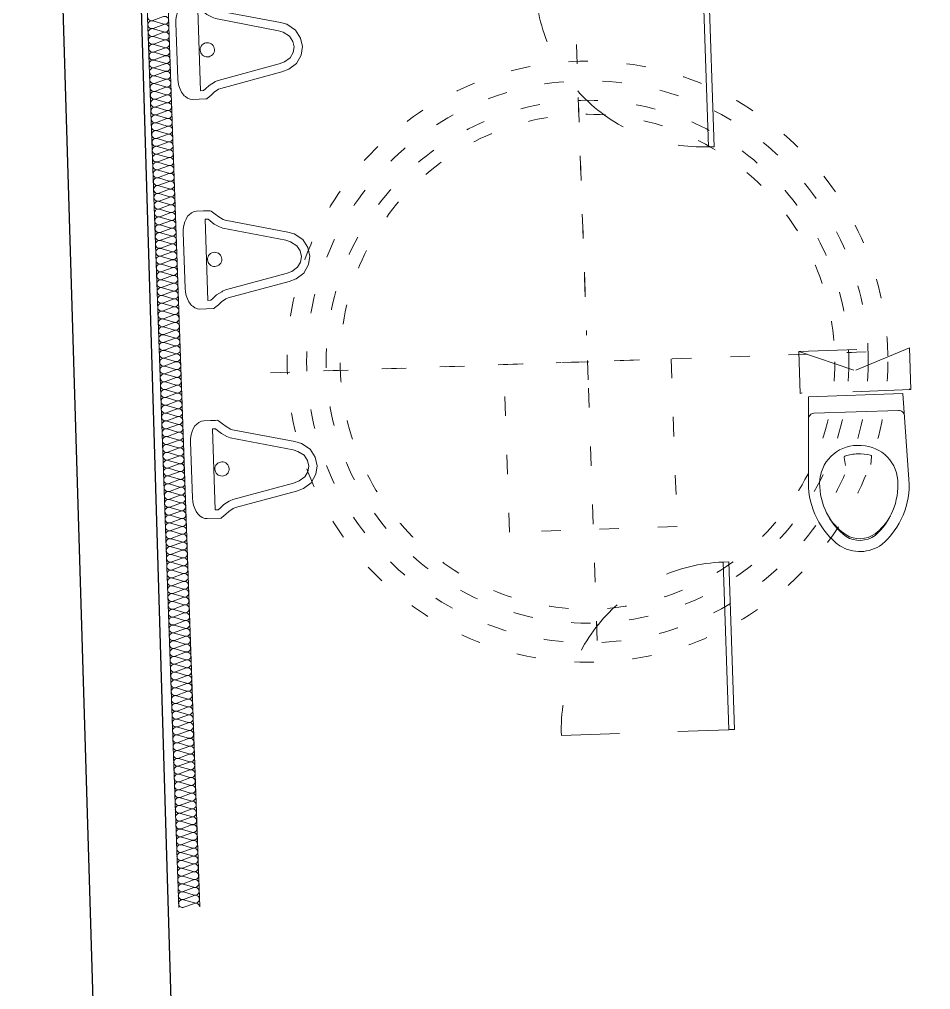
# Model space of a CAD drawing. Header units: millimetres. Extents: x 3476 to 38328, y 1439 to 26921.
# Drawn here: x 13358.9 to 13685, y 23173.6 to 23520.6 of the extents above; entities that cross this region are included whole.
import ezdxf

# ---------------------------------------------------------------- set-up
doc = ezdxf.new("R2010")
doc.units = ezdxf.units.MM
doc.header["$LTSCALE"] = 100
doc.header["$MEASUREMENT"] = 0
for name, pattern in [('STYLE_01', [0.41664, 0.20828, -0.20836]), ('STYLE_03', [1.25, 1.04164, -0.20836]), ('STYLE_05', [0.20828, 0.069425, -0.138855])]:
    doc.linetypes.add(name, pattern=pattern)
doc.layers.add('--W-GROEN-ZA', color=1, linetype='CONTINUOUS')
doc.layers.add('L-GEBOUWEN', color=7, linetype='CONTINUOUS')
for name, color, linetype, lineweight in [('Geen', 7, 'CONTINUOUS', 15), ('Isolatie', 173, 'CONTINUOUS', 5), ('regenwatertank', 7, 'STYLE_03', 5), ('Sanitair', 7, 'STYLE_03', 5), ('sanitaire wandjes', 7, 'CONTINUOUS', 5), ('VORM vloeren', 8, 'CONTINUOUS', 5)]:
    doc.layers.add(name, color=color, linetype=linetype, lineweight=lineweight)

# ---------------------------------------------------------------- blocks, each defined once
blk = doc.blocks.new('Groep-1')
at = {"color": 7, "linetype": 'STYLE_01', "lineweight": 15}
blk.add_wipeout([(216.25, -175.68), (231.25, -175.68), (231.25, -215.32), (216.25, -215.32)], dxfattribs=at).dxf.layer = 'Sanitair'
at = {"layer": 'Sanitair', "color": 7, "linetype": 'STYLE_01', "lineweight": 15}
for p, q in [((231.25, -215.32), (216.25, -175.68)), ((231.25, -175.68), (216.25, -215.32))]:
    blk.add_line(p, q, dxfattribs=at)
blk.add_lwpolyline([(216.25, -175.68), (231.25, -175.68), (231.25, -215.32), (216.25, -215.32)], close=True, dxfattribs=at)
blk = doc.blocks.new('WC 11 36_56_34 (2D)')
at = {"layer": 'Geen', "color": 251, "linetype": 'Continuous', "lineweight": 9, "flags": 128}
for points in [[(-18, -30.83), (-16.86, 0), (16.86, 0), (18, -30.83, -0.235665), (7.54, -53.72, -0.301858), (-7.54, -53.72, -0.235664)], [(5.18, -50.49, -0.291782), (-5.18, -50.49), (-5.18, -50.49, -0.233464), (-13.99, -30.98, -0.412461), (0, -18.04, -0.412454), (13.99, -30.98), (13.99, -30.98, -0.233463), (5.18, -50.49), (5.18, -50.49)]]:
    blk.add_lwpolyline(points, format="xyb", close=True, dxfattribs=at)
for points in [[(17.15, -7.93, 0.194118), (16.54, -6.56, 0.194118), (15.15, -6), (-15.15, -6, 0.194102), (-16.54, -6.56, 0.194105), (-17.15, -7.93, 0.194105)], [(-4.5, -25.03), (-4.93, -22.23, -0.182506), (-4.86, -21.89, -0.182533), (-4.58, -21.68, -0.069795), (0, -21.04, -0.069793), (4.58, -21.68, -0.182535), (4.86, -21.89, -0.182534), (4.93, -22.23), (4.5, -25.03)], [(10.9, -43.64, -0.098157), (5.18, -49.89), (5.18, -49.89, -0.291782), (-5.18, -49.89), (-5.18, -49.89, -0.097137), (-10.85, -43.74, -0.097137)]]:
    blk.add_lwpolyline(points, format="xyb", dxfattribs=at)
blk = doc.blocks.new('Groep-2')
at = {"layer": 'Sanitair', "color": 7}
blk.add_blockref('Groep-1', (0, 0), dxfattribs=at)
at = {"layer": 'sanitaire wandjes', "color": 7, "rotation": -90}
blk.add_blockref('WC 11 36_56_34 (2D)', (215, -195.5), dxfattribs=at)
blk = doc.blocks.new('Groep-53')
at = {"layer": 'Isolatie', "linetype": 'Continuous', "lineweight": 5}
for p, q in [((40.25, 53), (848.87, 53)), ((40.25, 45.5), (848.87, 45.5))]:
    blk.add_line(p, q, dxfattribs=at)
at = {"layer": 'Isolatie', "linetype": 'Continuous', "lineweight": 5, "flags": 128}
for points in [[(40.25, 51.59), (40.25, 51.6, -0.414214), (41.65, 53, -0.511465), (42.99, 51.15), (41.72, 47.35, 0.511465), (43.06, 45.5, 0.511465), (44.39, 47.35), (43.13, 51.15, -0.511465), (44.46, 53, -0.511465), (45.8, 51.15), (44.53, 47.35, 0.511465), (45.87, 45.5, 0.511465), (47.2, 47.35), (45.94, 51.15, -0.511465), (47.27, 53, -0.511465), (48.6, 51.15), (47.34, 47.35, 0.511465), (48.67, 45.5, 0.511465), (50.01, 47.35), (48.75, 51.15, -0.511465), (50.08, 53, -0.511465), (51.41, 51.15), (50.15, 47.35, 0.511465), (51.48, 45.5, 0.511465), (52.82, 47.35), (51.55, 51.15, -0.511465), (52.89, 53, -0.511465), (54.22, 51.15), (52.96, 47.35, 0.511465), (54.29, 45.5, 0.511465), (55.62, 47.35), (54.36, 51.15, -0.511465), (55.69, 53, -0.511465), (57.03, 51.15), (55.77, 47.35, 0.511465), (57.1, 45.5, 0.511465), (58.43, 47.35), (57.17, 51.15, -0.511465), (58.5, 53, -0.511465), (59.84, 51.15), (58.57, 47.35, 0.511465), (59.91, 45.5, 0.511465), (61.24, 47.35), (59.98, 51.15, -0.511465), (61.31, 53, -0.511465), (62.64, 51.15), (61.38, 47.35, 0.511465), (62.72, 45.5, 0.511465), (64.05, 47.35), (62.79, 51.15, -0.511465), (64.12, 53, -0.511465), (65.45, 51.15), (64.19, 47.35, 0.511465), (65.52, 45.5, 0.511465), (66.86, 47.35), (65.59, 51.15, -0.511465), (66.93, 53, -0.511465), (68.26, 51.15), (67, 47.35, 0.511465), (68.33, 45.5, 0.511465), (69.66, 47.35), (68.4, 51.15, -0.511465), (69.74, 53, -0.511465), (71.07, 51.15), (69.81, 47.35, 0.511465), (71.14, 45.5, 0.511465), (72.47, 47.35), (71.21, 51.15, -0.511465), (72.54, 53, -0.511465), (73.88, 51.15), (72.61, 47.35, 0.511465), (73.95, 45.5, 0.511465), (75.28, 47.35), (74.02, 51.15, -0.511465), (75.35, 53, -0.511465), (76.69, 51.15), (75.42, 47.35, 0.511465), (76.76, 45.5, 0.511465), (78.09, 47.35), (76.83, 51.15, -0.511465), (78.16, 53, -0.511465), (79.49, 51.15), (78.23, 47.35, 0.511465), (79.56, 45.5, 0.511465), (80.9, 47.35), (79.63, 51.15, -0.511465), (80.97, 53, -0.511465), (82.3, 51.15), (81.04, 47.35, 0.511465), (82.37, 45.5, 0.511465), (83.71, 47.35), (82.44, 51.15, -0.511465), (83.78, 53, -0.511465), (85.11, 51.15), (83.85, 47.35, 0.511465), (85.18, 45.5, 0.511465), (86.51, 47.35), (85.25, 51.15, -0.511465), (86.58, 53, -0.511465), (87.92, 51.15), (86.66, 47.35, 0.511465), (87.99, 45.5, 0.511465), (89.32, 47.35), (88.06, 51.15, -0.511465), (89.39, 53, -0.511465), (90.73, 51.15), (89.46, 47.35, 0.511465), (90.8, 45.5, 0.511465)], [(90.8, 45.5, 0.511465), (92.13, 47.35), (90.87, 51.15, -0.511465), (92.2, 53, -0.511465), (93.53, 51.15), (92.27, 47.35, 0.511465), (93.61, 45.5, 0.511465), (94.94, 47.35), (93.68, 51.15, -0.511465), (95.01, 53, -0.511465), (96.34, 51.15), (95.08, 47.35, 0.511465), (96.41, 45.5, 0.511465), (97.75, 47.35), (96.48, 51.15, -0.511465), (97.82, 53, -0.511465), (99.15, 51.15), (97.89, 47.35, 0.511465), (99.22, 45.5, 0.511465), (100.55, 47.35), (99.29, 51.15, -0.511465), (100.63, 53, -0.511465), (101.96, 51.15), (100.7, 47.35, 0.511465), (102.03, 45.5, 0.511465), (103.36, 47.35), (102.1, 51.15, -0.511465), (103.43, 53, -0.511465), (104.77, 51.15), (103.5, 47.35, 0.511465), (104.84, 45.5, 0.511465), (106.17, 47.35), (104.91, 51.15, -0.511465), (106.24, 53, -0.511465), (107.58, 51.15), (106.31, 47.35, 0.511465), (107.65, 45.5, 0.511465), (108.98, 47.35), (107.72, 51.15, -0.511465), (109.05, 53, -0.511465), (110.38, 51.15), (109.12, 47.35, 0.511465), (110.45, 45.5, 0.511465), (111.79, 47.35), (110.52, 51.15, -0.511465), (111.86, 53, -0.511465), (113.19, 51.15), (111.93, 47.35, 0.511465), (113.26, 45.5, 0.511465), (114.6, 47.35), (113.33, 51.15, -0.511465), (114.67, 53, -0.511465), (116, 51.15), (114.74, 47.35, 0.511465), (116.07, 45.5, 0.511465), (117.4, 47.35), (116.14, 51.15, -0.511465), (117.47, 53, -0.511465), (118.81, 51.15), (117.55, 47.35, 0.511465), (118.88, 45.5, 0.511465), (120.21, 47.35), (118.95, 51.15, -0.511465), (120.28, 53, -0.511465), (121.62, 51.15), (120.35, 47.35, 0.511465), (121.69, 45.5, 0.511465), (123.02, 47.35), (121.76, 51.15, -0.511465), (123.09, 53, -0.511465), (124.42, 51.15), (123.16, 47.35, 0.511465), (124.49, 45.5, 0.511465), (125.83, 47.35), (124.57, 51.15, -0.511465), (125.9, 53, -0.511465), (127.23, 51.15), (125.97, 47.35, 0.511465), (127.3, 45.5, 0.511465), (128.64, 47.35), (127.37, 51.15, -0.511465), (128.71, 53, -0.511465), (130.04, 51.15), (128.78, 47.35, 0.511465), (130.11, 45.5, 0.511465), (131.44, 47.35), (130.18, 51.15, -0.511465), (131.52, 53, -0.511465), (132.85, 51.15), (131.59, 47.35, 0.511465), (132.92, 45.5, 0.511465), (134.25, 47.35), (132.99, 51.15, -0.511465), (134.32, 53, -0.511465), (135.66, 51.15), (134.39, 47.35, 0.511465), (135.73, 45.5, 0.511465), (137.06, 47.35), (135.8, 51.15, -0.511465), (137.13, 53, -0.511465), (138.46, 51.15), (137.2, 47.35, 0.511465), (138.54, 45.5, 0.511465), (139.87, 47.35), (138.61, 51.15, -0.511465), (139.94, 53, -0.511465), (141.27, 51.15), (140.01, 47.35, 0.511465), (141.34, 45.5, 0.511465)], [(141.34, 45.5, 0.511465), (142.68, 47.35), (141.41, 51.15, -0.511465), (142.75, 53, -0.511465), (144.08, 51.15), (142.82, 47.35, 0.511465), (144.15, 45.5, 0.511465), (145.49, 47.35), (144.22, 51.15, -0.511465), (145.56, 53, -0.511465), (146.89, 51.15), (145.63, 47.35, 0.511465), (146.96, 45.5, 0.511465), (148.29, 47.35), (147.03, 51.15, -0.511465), (148.36, 53, -0.511465), (149.7, 51.15), (148.43, 47.35, 0.511465), (149.77, 45.5, 0.511465), (151.1, 47.35), (149.84, 51.15, -0.511465), (151.17, 53, -0.511465), (152.51, 51.15), (151.24, 47.35, 0.511465), (152.58, 45.5, 0.511465), (153.91, 47.35), (152.65, 51.15, -0.511465), (153.98, 53, -0.511465), (155.31, 51.15), (154.05, 47.35, 0.511465), (155.38, 45.5, 0.511465), (156.72, 47.35), (155.46, 51.15, -0.511465), (156.79, 53, -0.511465), (158.12, 51.15), (156.86, 47.35, 0.511465), (158.19, 45.5, 0.511465), (159.53, 47.35), (158.26, 51.15, -0.511465), (159.6, 53, -0.511465), (160.93, 51.15), (159.67, 47.35, 0.511465), (161, 45.5, 0.511465), (162.33, 47.35), (161.07, 51.15, -0.511465), (162.4, 53, -0.511465), (163.74, 51.15), (162.48, 47.35, 0.511465), (163.81, 45.5, 0.511465), (165.14, 47.35), (163.88, 51.15, -0.511465), (165.21, 53, -0.511465), (166.55, 51.15), (165.28, 47.35, 0.511465), (166.62, 45.5, 0.511465), (167.95, 47.35), (166.69, 51.15, -0.511465), (168.02, 53, -0.511465), (169.35, 51.15), (168.09, 47.35, 0.511465), (169.43, 45.5, 0.511465), (170.76, 47.35), (169.5, 51.15, -0.511465), (170.83, 53, -0.511465), (172.16, 51.15), (170.9, 47.35, 0.511465), (172.23, 45.5, 0.511465), (173.57, 47.35), (172.3, 51.15, -0.511465), (173.64, 53, -0.511465), (174.97, 51.15), (173.71, 47.35, 0.511465), (175.04, 45.5, 0.511465), (176.37, 47.35), (175.11, 51.15, -0.511465), (176.45, 53, -0.511465), (177.78, 51.15), (176.52, 47.35, 0.511465), (177.85, 45.5, 0.511465), (179.18, 47.35), (177.92, 51.15, -0.511465), (179.25, 53, -0.511465), (180.59, 51.15), (179.32, 47.35, 0.511465), (180.66, 45.5, 0.511465), (181.99, 47.35), (180.73, 51.15, -0.511465), (182.06, 53, -0.511465), (183.4, 51.15), (182.13, 47.35, 0.511465), (183.47, 45.5, 0.511465), (184.8, 47.35), (183.54, 51.15, -0.511465), (184.87, 53, -0.511465), (186.2, 51.15), (184.94, 47.35, 0.511465), (186.27, 45.5, 0.511465), (187.61, 47.35), (186.35, 51.15, -0.511465), (187.68, 53, -0.511465), (189.01, 51.15), (187.75, 47.35, 0.511465), (189.08, 45.5, 0.511465), (190.42, 47.35), (189.15, 51.15, -0.511465), (190.49, 53, -0.511465), (191.82, 51.15), (190.56, 47.35, 0.511465), (191.89, 45.5, 0.511465)], [(191.89, 45.5, 0.511465), (193.22, 47.35), (191.96, 51.15, -0.511465), (193.29, 53, -0.511465), (194.63, 51.15), (193.37, 47.35, 0.511465), (194.7, 45.5, 0.511465), (196.03, 47.35), (194.77, 51.15, -0.511465), (196.1, 53, -0.511465), (197.44, 51.15), (196.17, 47.35, 0.511465), (197.51, 45.5, 0.511465), (198.84, 47.35), (197.58, 51.15, -0.511465), (198.91, 53, -0.511465), (200.24, 51.15), (198.98, 47.35, 0.511465), (200.32, 45.5, 0.511465), (201.65, 47.35), (200.39, 51.15, -0.511465), (201.72, 53, -0.511465), (203.05, 51.15), (201.79, 47.35, 0.511465), (203.12, 45.5, 0.511465), (204.46, 47.35), (203.19, 51.15, -0.511465), (204.53, 53, -0.511465), (205.86, 51.15), (204.6, 47.35, 0.511465), (205.93, 45.5, 0.511465), (207.26, 47.35), (206, 51.15, -0.511465), (207.34, 53, -0.511465), (208.67, 51.15), (207.41, 47.35, 0.511465), (208.74, 45.5, 0.511465), (210.07, 47.35), (208.81, 51.15, -0.511465), (210.14, 53, -0.511465), (211.48, 51.15), (210.21, 47.35, 0.511465), (211.55, 45.5, 0.511465), (212.88, 47.35), (211.62, 51.15, -0.511465), (212.95, 53, -0.511465), (214.29, 51.15), (213.02, 47.35, 0.511465), (214.36, 45.5, 0.511465), (215.69, 47.35), (214.43, 51.15, -0.511465), (215.76, 53, -0.511465), (217.09, 51.15), (215.83, 47.35, 0.511465), (217.16, 45.5, 0.511465), (218.5, 47.35), (217.23, 51.15, -0.511465), (218.57, 53, -0.511465), (219.9, 51.15), (218.64, 47.35, 0.511465), (219.97, 45.5, 0.511465), (221.31, 47.35), (220.04, 51.15, -0.511465), (221.38, 53, -0.511465), (222.71, 51.15), (221.45, 47.35, 0.511465), (222.78, 45.5, 0.511465), (224.11, 47.35), (222.85, 51.15, -0.511465), (224.18, 53, -0.511465), (225.52, 51.15), (224.26, 47.35, 0.511465), (225.59, 45.5, 0.511465), (226.92, 47.35), (225.66, 51.15, -0.511465), (226.99, 53, -0.511465), (228.33, 51.15), (227.06, 47.35, 0.511465), (228.4, 45.5, 0.511465), (229.73, 47.35), (228.47, 51.15, -0.511465), (229.8, 53, -0.511465), (231.13, 51.15), (229.87, 47.35, 0.511465), (231.2, 45.5, 0.511465), (232.54, 47.35), (231.28, 51.15, -0.511465), (232.61, 53, -0.511465), (233.94, 51.15), (232.68, 47.35, 0.511465), (234.01, 45.5, 0.511465), (235.35, 47.35), (234.08, 51.15, -0.511465), (235.42, 53, -0.511465), (236.75, 51.15), (235.49, 47.35, 0.511465), (236.82, 45.5, 0.511465), (238.15, 47.35), (236.89, 51.15, -0.511465), (238.23, 53, -0.511465), (239.56, 51.15), (238.3, 47.35, 0.511465), (239.63, 45.5, 0.511465), (240.96, 47.35), (239.7, 51.15, -0.511465), (241.03, 53, -0.511465), (242.37, 51.15), (241.1, 47.35, 0.511465), (242.44, 45.5, 0.511465)], [(242.44, 45.5, 0.511465), (243.77, 47.35), (242.51, 51.15, -0.511465), (243.84, 53, -0.511465), (245.17, 51.15), (243.91, 47.35, 0.511465), (245.25, 45.5, 0.511465), (246.58, 47.35), (245.32, 51.15, -0.511465), (246.65, 53, -0.511465), (247.98, 51.15), (246.72, 47.35, 0.511465), (248.05, 45.5, 0.511465), (249.39, 47.35), (248.12, 51.15, -0.511465), (249.46, 53, -0.511465), (250.79, 51.15), (249.53, 47.35, 0.511465), (250.86, 45.5, 0.511465), (252.2, 47.35), (250.93, 51.15, -0.511465), (252.27, 53, -0.511465), (253.6, 51.15), (252.34, 47.35, 0.511465), (253.67, 45.5, 0.511465), (255, 47.35), (253.74, 51.15, -0.511465), (255.07, 53, -0.511465), (256.41, 51.15), (255.14, 47.35, 0.511465), (256.48, 45.5, 0.511465), (257.81, 47.35), (256.55, 51.15, -0.511465), (257.88, 53, -0.511465), (259.22, 51.15), (257.95, 47.35, 0.511465), (259.29, 45.5, 0.511465), (260.62, 47.35), (259.36, 51.15, -0.511465), (260.69, 53, -0.511465), (262.02, 51.15), (260.76, 47.35, 0.511465), (262.09, 45.5, 0.511465), (263.43, 47.35), (262.17, 51.15, -0.511465), (263.5, 53, -0.511465), (264.83, 51.15), (263.57, 47.35, 0.511465), (264.9, 45.5, 0.511465), (266.24, 47.35), (264.97, 51.15, -0.511465), (266.31, 53, -0.511465), (267.64, 51.15), (266.38, 47.35, 0.511465), (267.71, 45.5, 0.511465), (269.04, 47.35), (267.78, 51.15, -0.511465), (269.11, 53, -0.511465), (270.45, 51.15), (269.19, 47.35, 0.511465), (270.52, 45.5, 0.511465), (271.85, 47.35), (270.59, 51.15, -0.511465), (271.92, 53, -0.511465), (273.26, 51.15), (271.99, 47.35, 0.511465), (273.33, 45.5, 0.511465), (274.66, 47.35), (273.4, 51.15, -0.511465), (274.73, 53, -0.511465), (276.06, 51.15), (274.8, 47.35, 0.511465), (276.14, 45.5, 0.511465), (277.47, 47.35), (276.21, 51.15, -0.511465), (277.54, 53, -0.511465), (278.87, 51.15), (277.61, 47.35, 0.511465), (278.94, 45.5, 0.511465), (280.28, 47.35), (279.01, 51.15, -0.511465), (280.35, 53, -0.511465), (281.68, 51.15), (280.42, 47.35, 0.511465), (281.75, 45.5, 0.511465), (283.08, 47.35), (281.82, 51.15, -0.511465), (283.16, 53, -0.511465), (284.49, 51.15), (283.23, 47.35, 0.511465), (284.56, 45.5, 0.511465), (285.89, 47.35), (284.63, 51.15, -0.511465), (285.96, 53, -0.511465), (287.3, 51.15), (286.03, 47.35, 0.511465), (287.37, 45.5, 0.511465), (288.7, 47.35), (287.44, 51.15, -0.511465), (288.77, 53, -0.511465), (290.11, 51.15), (288.84, 47.35, 0.511465), (290.18, 45.5, 0.511465), (291.51, 47.35), (290.25, 51.15, -0.511465), (291.58, 53, -0.511465), (292.91, 51.15), (291.65, 47.35, 0.511465), (292.98, 45.5, 0.511465)], [(292.98, 45.5, 0.511465), (294.32, 47.35), (293.06, 51.15, -0.511465), (294.39, 53, -0.511465), (295.72, 51.15), (294.46, 47.35, 0.511465), (295.79, 45.5, 0.511465), (297.13, 47.35), (295.86, 51.15, -0.511465), (297.2, 53, -0.511465), (298.53, 51.15), (297.27, 47.35, 0.511465), (298.6, 45.5, 0.511465), (299.93, 47.35), (298.67, 51.15, -0.511465), (300, 53, -0.511465), (301.34, 51.15), (300.08, 47.35, 0.511465), (301.41, 45.5, 0.511465), (302.74, 47.35), (301.48, 51.15, -0.511465), (302.81, 53, -0.511465), (304.15, 51.15), (302.88, 47.35, 0.511465), (304.22, 45.5, 0.511465), (305.55, 47.35), (304.29, 51.15, -0.511465), (305.62, 53, -0.511465), (306.95, 51.15), (305.69, 47.35, 0.511465), (307.03, 45.5, 0.511465), (308.36, 47.35), (307.1, 51.15, -0.511465), (308.43, 53, -0.511465), (309.76, 51.15), (308.5, 47.35, 0.511465), (309.83, 45.5, 0.511465), (311.17, 47.35), (309.9, 51.15, -0.511465), (311.24, 53, -0.511465), (312.57, 51.15), (311.31, 47.35, 0.511465), (312.64, 45.5, 0.511465), (313.97, 47.35), (312.71, 51.15, -0.511465), (314.05, 53, -0.511465), (315.38, 51.15), (314.12, 47.35, 0.511465), (315.45, 45.5, 0.511465), (316.78, 47.35), (315.52, 51.15, -0.511465), (316.85, 53, -0.511465), (318.19, 51.15), (316.92, 47.35, 0.511465), (318.26, 45.5, 0.511465), (319.59, 47.35), (318.33, 51.15, -0.511465), (319.66, 53, -0.511465), (321, 51.15), (319.73, 47.35, 0.511465), (321.07, 45.5, 0.511465), (322.4, 47.35), (321.14, 51.15, -0.511465), (322.47, 53, -0.511465), (323.8, 51.15), (322.54, 47.35, 0.511465), (323.87, 45.5, 0.511465), (325.21, 47.35), (323.94, 51.15, -0.511465), (325.28, 53, -0.511465), (326.61, 51.15), (325.35, 47.35, 0.511465), (326.68, 45.5, 0.511465), (328.02, 47.35), (326.75, 51.15, -0.511465), (328.09, 53, -0.511465), (329.42, 51.15), (328.16, 47.35, 0.511465), (329.49, 45.5, 0.511465), (330.82, 47.35), (329.56, 51.15, -0.511465), (330.89, 53, -0.511465), (332.23, 51.15), (330.97, 47.35, 0.511465), (332.3, 45.5, 0.511465), (333.63, 47.35), (332.37, 51.15, -0.511465), (333.7, 53, -0.511465), (335.04, 51.15), (333.77, 47.35, 0.511465), (335.11, 45.5, 0.511465), (336.44, 47.35), (335.18, 51.15, -0.511465), (336.51, 53, -0.511465), (337.84, 51.15), (336.58, 47.35, 0.511465), (337.91, 45.5, 0.511465), (339.25, 47.35), (337.99, 51.15, -0.511465), (339.32, 53, -0.511465), (340.65, 51.15), (339.39, 47.35, 0.511465), (340.72, 45.5, 0.511465), (342.06, 47.35), (340.79, 51.15, -0.511465), (342.13, 53, -0.511465), (343.46, 51.15), (342.2, 47.35, 0.511465), (343.53, 45.5, 0.511465)], [(343.53, 45.5, 0.511465), (344.86, 47.35), (343.6, 51.15, -0.511465), (344.94, 53, -0.511465), (346.27, 51.15), (345.01, 47.35, 0.511465), (346.34, 45.5, 0.511465), (347.67, 47.35), (346.41, 51.15, -0.511465), (347.74, 53, -0.511465), (349.08, 51.15), (347.81, 47.35, 0.511465), (349.15, 45.5, 0.511465), (350.48, 47.35), (349.22, 51.15, -0.511465), (350.55, 53, -0.511465), (351.88, 51.15), (350.62, 47.35, 0.511465), (351.96, 45.5, 0.511465), (353.29, 47.35), (352.03, 51.15, -0.511465), (353.36, 53, -0.511465), (354.69, 51.15), (353.43, 47.35, 0.511465), (354.76, 45.5, 0.511465), (356.1, 47.35), (354.83, 51.15, -0.511465), (356.17, 53, -0.511465), (357.5, 51.15), (356.24, 47.35, 0.511465), (357.57, 45.5, 0.511465), (358.91, 47.35), (357.64, 51.15, -0.511465), (358.98, 53, -0.511465)], [(40.25, 45.5, 0.511465), (41.58, 47.35), (40.32, 51.15), (40.32, 51.15, -0.08025), (40.25, 51.59), (40.25, 51.59)]]:
    blk.add_lwpolyline(points, format="xyb", dxfattribs=at)
blk = doc.blocks.new('Groep-54')
at = {"layer": 'Geen'}
for points in [[(187.65, 5.7), (188.55, 3.2), (190.45, 0.3), (193.45, -1.4), (196.45, -2), (199.55, -1.4), (202.45, 0.3), (204.65, 3.3), (205.35, 5.6), (210.35, 27.8), (210.65, 28.5), (211.65, 30), (212.65, 31.3), (213.75, 32.7), (213.95, 33), (213.95, 33.8), (213.95, 35.5), (213.95, 35.5), (213.95, 37.9), (213.95, 37.9), (213.85, 38.8), (213.45, 39.7), (212.75, 40.6), (212.25, 41.2), (211.25, 41.8), (210.25, 42.3), (209.05, 42.7), (207.75, 42.9), (206.45, 43), (186.55, 43), (186.55, 43), (185.15, 42.9), (183.95, 42.7), (182.75, 42.3), (181.65, 41.8), (180.75, 41.2), (180.35, 40.9), (180.05, 40.5), (179.45, 39.7), (179.05, 38.8), (178.95, 38), (178.95, 33.2), (178.95, 32.9), (179.15, 32.7), (180.25, 31.3), (181.25, 30.1), (182.25, 28.5), (182.25, 28.5), (182.55, 27.7)], [(210.95, 33.9), (210.95, 33.9), (210.35, 33.2), (209.15, 31.8), (208.05, 29.9), (207.55, 28.7), (202.45, 6.4), (201.85, 4.7), (200.35, 2.5), (198.45, 1.4), (196.45, 1), (194.45, 1.4), (192.65, 2.5), (191.25, 4.6), (190.55, 6.6), (185.45, 28.6), (185.05, 29.6), (184.85, 29.9), (183.75, 31.8), (182.55, 33.2), (181.95, 33.9), (181.95, 35), (210.95, 35)]]:
    blk.add_lwpolyline(points, close=True, dxfattribs=at)
at = {"layer": 'Geen', "flags": 128}
blk.add_lwpolyline([(199.05, 32.05, 0.414214), (196.5, 34.6, 0.414214), (193.95, 32.05), (193.95, 32.05, 0.414214), (196.5, 29.5, 0.414214), (199.05, 32.05)], format="xyb", close=True, dxfattribs=at)
blk = doc.blocks.new('Groep-55')
at = {"layer": 'Geen'}
for points in [[(262.65, 5.7), (263.55, 3.2), (265.45, 0.3), (268.45, -1.4), (271.45, -2), (274.55, -1.4), (277.45, 0.3), (279.65, 3.3), (280.35, 5.6), (285.35, 27.8), (285.65, 28.5), (286.65, 30), (287.65, 31.3), (288.75, 32.7), (288.95, 33), (288.95, 33.8), (288.95, 35.5), (288.95, 35.5), (288.95, 37.9), (288.95, 37.9), (288.85, 38.8), (288.45, 39.7), (287.75, 40.6), (287.25, 41.2), (286.25, 41.8), (285.25, 42.3), (284.05, 42.7), (282.75, 42.9), (281.45, 43), (261.55, 43), (261.55, 43), (260.15, 42.9), (258.95, 42.7), (257.75, 42.3), (256.65, 41.8), (255.75, 41.2), (255.35, 40.9), (255.05, 40.5), (254.45, 39.7), (254.05, 38.8), (253.95, 38), (253.95, 33.2), (253.95, 32.9), (254.15, 32.7), (255.25, 31.3), (256.25, 30.1), (257.25, 28.5), (257.25, 28.5), (257.55, 27.7)], [(285.95, 33.9), (285.95, 33.9), (285.35, 33.2), (284.15, 31.8), (283.05, 29.9), (282.55, 28.7), (277.45, 6.4), (276.85, 4.7), (275.35, 2.5), (273.45, 1.4), (271.45, 1), (269.45, 1.4), (267.65, 2.5), (266.25, 4.6), (265.55, 6.6), (260.45, 28.6), (260.05, 29.6), (259.85, 29.9), (258.75, 31.8), (257.55, 33.2), (256.95, 33.9), (256.95, 35), (285.95, 35)]]:
    blk.add_lwpolyline(points, close=True, dxfattribs=at)
at = {"layer": 'Geen', "flags": 128}
blk.add_lwpolyline([(274.05, 32.05, 0.414214), (271.5, 34.6, 0.414214), (268.95, 32.05), (268.95, 32.05, 0.414214), (271.5, 29.5, 0.414214), (274.05, 32.05)], format="xyb", close=True, dxfattribs=at)
blk = doc.blocks.new('Groep-56')
at = {"layer": 'Geen'}
for points in [[(337.65, 5.7), (338.55, 3.2), (340.45, 0.3), (343.45, -1.4), (346.45, -2), (349.55, -1.4), (352.45, 0.3), (354.65, 3.3), (355.35, 5.6), (360.35, 27.8), (360.65, 28.5), (361.65, 30), (362.65, 31.3), (363.75, 32.7), (363.95, 33), (363.95, 33.8), (363.95, 35.5), (363.95, 35.5), (363.95, 37.9), (363.95, 37.9), (363.85, 38.8), (363.45, 39.7), (362.75, 40.6), (362.25, 41.2), (361.25, 41.8), (360.25, 42.3), (359.05, 42.7), (357.75, 42.9), (356.45, 43), (336.55, 43), (336.55, 43), (335.15, 42.9), (333.95, 42.7), (332.75, 42.3), (331.65, 41.8), (330.75, 41.2), (330.35, 40.9), (330.05, 40.5), (329.45, 39.7), (329.05, 38.8), (328.95, 38), (328.95, 33.2), (328.95, 32.9), (329.15, 32.7), (330.25, 31.3), (331.25, 30.1), (332.25, 28.5), (332.25, 28.5), (332.55, 27.7)], [(360.95, 33.9), (360.95, 33.9), (360.35, 33.2), (359.15, 31.8), (358.05, 29.9), (357.55, 28.7), (352.45, 6.4), (351.85, 4.7), (350.35, 2.5), (348.45, 1.4), (346.45, 1), (344.45, 1.4), (342.65, 2.5), (341.25, 4.6), (340.55, 6.6), (335.45, 28.6), (335.05, 29.6), (334.85, 29.9), (333.75, 31.8), (332.55, 33.2), (331.95, 33.9), (331.95, 35), (360.95, 35)]]:
    blk.add_lwpolyline(points, close=True, dxfattribs=at)
at = {"layer": 'Geen', "flags": 128}
blk.add_lwpolyline([(349.05, 32.05, 0.414214), (346.5, 34.6, 0.414214), (343.95, 32.05), (343.95, 32.05, 0.414214), (346.5, 29.5, 0.414214), (349.05, 32.05)], format="xyb", close=True, dxfattribs=at)
blk = doc.blocks.new('Groep-61')
at = {"layer": 'regenwatertank', "color": 9, "linetype": 'STYLE_05', "lineweight": 5}
for p, q in [((230.27, -5.5), (230.27, -90.5)), ((230.27, -93.5), (230.27, -106.5)), ((220.77, -100), (135.77, -100)), ((223.77, -100), (236.77, -100)), ((324.77, -100), (239.77, -100)), ((230.27, -109.5), (230.27, -194.5))]:
    blk.add_line(p, q, dxfattribs=at)
blk = doc.blocks.new('Groep-62')
at = {"layer": 'regenwatertank', "color": 9, "linetype": 'STYLE_05', "lineweight": 5}
for p, q in [((230.27, 13.5), (230.27, -90.5)), ((230.27, -93.5), (230.27, -106.5)), ((220.77, -100), (116.77, -100)), ((223.77, -100), (236.77, -100)), ((343.77, -100), (239.77, -100)), ((230.27, -109.5), (230.27, -213.5))]:
    blk.add_line(p, q, dxfattribs=at)
blk = doc.blocks.new('Groep-63')
at = {"layer": 'regenwatertank', "color": 9, "linetype": 'STYLE_05', "lineweight": 5}
blk.add_lwpolyline([(170.27, -70), (230.27, -70), (230.27, -130), (170.27, -130)], close=True, dxfattribs=at)
for radius in [107.5, 100.5, 93.5, 88.5]:
    blk.add_circle((230.27, -100), radius, dxfattribs=at)
at = {"layer": 'regenwatertank', "color": 9}
for name in ['Groep-62', 'Groep-61']:
    blk.add_blockref(name, (0, 0), dxfattribs=at)
blk = doc.blocks.new('Groep-64')
at = {"layer": 'Geen', "color": 7, "linetype": 'STYLE_01', "lineweight": 15}
blk.add_arc((96.95, -146), 60, 0, 90, dxfattribs=at)
at = {"layer": 'sanitaire wandjes', "color": 7, "linetype": 'STYLE_01', "lineweight": 5}
blk.add_line((96.95, -86), (96.95, -146), dxfattribs=at)
at = {"layer": 'sanitaire wandjes', "color": 7, "linetype": 'Continuous', "lineweight": 5}
blk.add_lwpolyline([(97, -146), (156.95, -146), (156.95, -148), (97, -148)], close=True, dxfattribs=at)
blk = doc.blocks.new('Groep-65')
at = {"layer": 'Geen', "color": 7, "linetype": 'STYLE_01', "lineweight": 15}
blk.add_arc((365.55, -146), 60, 90, 180, dxfattribs=at)
at = {"layer": 'sanitaire wandjes', "color": 7, "linetype": 'STYLE_01', "lineweight": 5}
blk.add_line((365.55, -86), (365.55, -146), dxfattribs=at)
at = {"layer": 'sanitaire wandjes', "color": 7, "linetype": 'Continuous', "lineweight": 5}
blk.add_lwpolyline([(305.55, -146), (365.5, -146), (365.5, -148), (305.55, -148)], close=True, dxfattribs=at)

msp = doc.modelspace()

# ---------------------------------------------------------------- hatches: boundary and pattern name
at = {"layer": '--W-GROEN-ZA'}
h = msp.add_hatch(dxfattribs=at)
h.set_pattern_fill('GRASS', color=256, scale=100, style=0)
h.set_pattern_definition([(90, (-82915.385, 48275.82), (-70.71068, 70.71068), [18.75, -122.67136]), (45, (-82915.39, 48275.82), (-70.71068, 70.71068), [18.75, -81.25]), (135, (-82915.39, 48275.82), (-70.71068, -70.71068), [18.75, -81.25])])
edge = h.paths.add_edge_path()
edge.add_line((17535.35, 24547.29), (17505.8, 24552.47))
edge.add_line((17505.8, 24552.47), (17327.8, 23563.42))
edge.add_line((17327.8, 23563.42), (13383.05, 24233.86))
edge.add_line((13383.05, 24233.86), (13373.8, 24524.51))
edge.add_line((13373.8, 24524.51), (17097.3, 23891.68))
edge.add_line((17097.3, 23891.68), (17238.9, 24678.45))
edge.add_line((17238.9, 24678.45), (17628.52, 24685.65))
edge.add_line((17628.52, 24685.65), (17651.22, 23447.43))
edge.add_arc((17351.27, 23441.93), 300, -88.9441, 1.05, ccw=False)
edge.add_line((17356.79, 23141.98), (16726.29, 23130.37))
edge.add_line((16726.29, 23130.37), (16621.27, 23145.74))
edge.add_line((16621.27, 23145.74), (16540.31, 23198.68))
edge.add_line((16540.31, 23198.68), (16480.56, 23282.8))
edge.add_line((16480.56, 23282.8), (16461.88, 23376.5))
edge.add_line((16461.88, 23376.5), (16462.37, 23680.07))
edge.add_line((16462.37, 23680.07), (17352.06, 23528.86))
edge.add_line((17352.06, 23528.86), (17535.35, 24547.29))

# ---------------------------------------------------------------- linework, layer by layer
at = {"layer": 'L-GEBOUWEN'}
msp.add_line((13420.08, 22942.73), (13372.56, 24526.14), dxfattribs=at)
at = {"layer": 'L-GEBOUWEN', "linetype": 'Continuous'}
for p, q in [((13420.08, 22942.73), (13372.56, 24526.14)), ((13392.1, 22941.89), (13345.26, 24502.39))]:
    msp.add_line(p, q, dxfattribs=at)

# ---------------------------------------------------------------- block references
at = {"layer": 'Geen', "rotation": 92.00000000000394}
for name in ['Groep-53', 'Groep-65', 'Groep-56', 'Groep-55', 'Groep-54', 'Groep-64']:
    msp.add_blockref(name, (13470.3, 23164.57), dxfattribs=at)

# ---------------------------------------------------------------- next in the draw order: block references
at = {"layer": 'VORM vloeren', "color": 7, "rotation": 92.00000000000394}
msp.add_blockref('Groep-1', (13470.3, 23164.57), dxfattribs=at)

# ---------------------------------------------------------------- next in the draw order: block references
msp.add_blockref('Groep-2', (13470.3, 23164.57), dxfattribs=at)

# ---------------------------------------------------------------- next in the draw order: block references
at = {"layer": 'Geen', "rotation": 92.00000000000394}
for name in ['Groep-62', 'Groep-63', 'Groep-61']:
    msp.add_blockref(name, (13470.3, 23164.57), dxfattribs=at)

doc.saveas('drawing.dxf')
